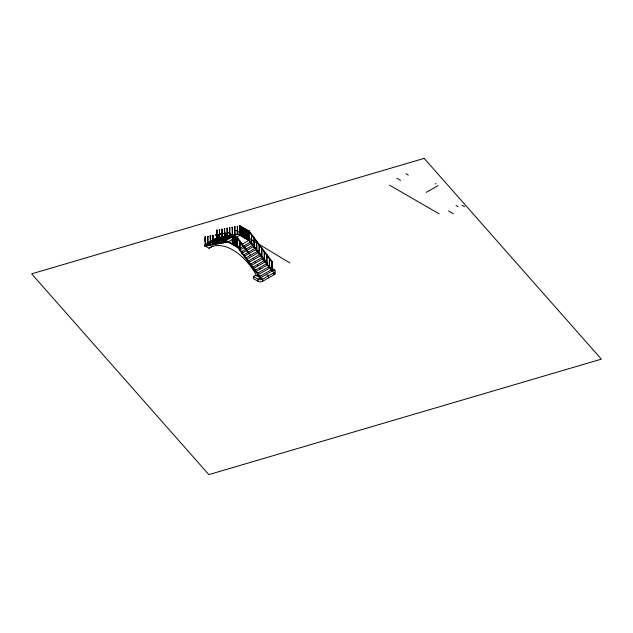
<?xml version="1.0" encoding="UTF-8"?>
<svg xmlns="http://www.w3.org/2000/svg" width="633" height="633" viewBox="0 0 633 633"><rect width="100%" height="100%" fill="white"/><g stroke="black" fill="none" stroke-linecap="round" stroke-linejoin="round"><path stroke-width="0.95" d="M204.989 246.039L205.266 236.695L205.543 246.055L204.989 246.071L205.543 246.055M271.731 266.54L272.016 261.777L272.293 266.54M271.731 261.935L272.04 271.296L272.293 261.935L271.739 261.975L248.745 231.322L249.252 231.14L249.252 240.35L248.698 240.382L248.698 231.156L249.244 231.124M237.597 237.897L237.122 237.992L237.597 237.85L237.604 247.076L237.043 247.092L237.597 247.044M248.785 231.322L249.165 230.982M207.553 236.425L208.107 236.394L207.822 245.746L207.545 236.394L208.099 236.41M210.101 235.927L210.662 235.927L210.385 245.287L210.101 235.927L210.662 235.927M210.101 245.121L210.662 245.121M212.664 244.654L212.973 235.302L213.226 244.654L212.664 244.654L213.218 244.694M213.21 235.508L212.672 235.492M216.636 238.404L216.913 229.969L217.198 238.404M217.784 234.55L218.345 234.534L218.092 243.887L217.784 234.534L218.338 234.55M217.784 243.745L218.345 243.729M219.192 237.937L219.477 229.502L219.754 237.937M221.756 237.478L222.033 229.035L222.318 237.478M224.319 237.929L224.565 228.576L224.873 237.011M224.873 228.75L224.327 228.782M225.475 242.289L225.775 232.976L225.941 242.447L223.694 240.959L223.694 242.708L221.392 241.379L221.392 243.127L219.089 241.798L219.089 243.547L216.787 242.21L216.787 243.958L214.476 242.629L214.476 244.378L212.174 243.048L212.174 244.797L209.871 243.468L209.871 245.216L207.569 243.887L219.216 237.161M226.875 237.47L227.128 228.109L227.437 236.544M229.439 236.085L229.684 227.643L229.993 234.242M232.588 234.985L232.034 234.985L232.588 235.001L232.311 244.346L232.248 227.184L232.556 235.618M232.54 227.389L232.018 227.405M232.034 244.188L232.588 244.188M233.039 244.749L233.316 235.405L233.593 244.765L233.039 244.781L233.593 244.765M234.558 235.152L234.835 226.717L235.112 235.152M234.036 245.343L234.345 235.982L234.598 245.343L234.036 245.343L234.59 245.375M234.582 236.196L234.044 236.18M235.041 236.726L235.595 236.726L235.318 246.079L235.041 236.726L235.595 236.726M235.041 245.921L235.595 245.921M236.046 237.32L236.6 237.304L236.323 246.664L236.038 237.304L236.6 237.32M237.114 234.693L237.399 226.25L237.676 234.693M236.046 246.514L236.6 246.498M237.051 247.044L237.043 237.881L237.517 237.763L237.161 238.032M239.678 225.949L240.231 225.949L239.954 235.302L239.678 225.949L240.231 225.949M239.678 235.144L240.231 235.144M240.682 226.543L241.236 226.527L240.959 235.887L240.675 226.527L241.236 226.543M239.606 250.478L239.883 241.141L240.16 250.502L239.606 250.518L240.16 250.502M240.682 235.737L241.236 235.721M241.687 236.267L241.956 226.946L242.241 236.299L241.679 236.315L242.233 236.267M242.692 227.73L243.238 227.666L243.238 236.916L242.684 236.861L242.684 227.682L243.238 227.698M243.705 228.323L244.243 228.244L244.235 237.494L243.689 237.438L243.681 228.26L244.243 228.276M244.686 238.024L244.963 228.679L245.248 238.04L244.686 238.055L245.248 238.04M245.691 238.617L246 229.257L246.245 238.617L245.691 238.617L246.237 238.649M246.245 229.431L245.699 229.47M246.688 229.993L247.25 229.993L246.973 239.353L246.688 229.993L247.25 229.993M246.688 239.195L247.25 239.195M247.693 230.594L248.247 230.578L247.97 239.931L247.693 230.578L248.247 230.594M247.693 239.788L248.247 239.772M248.698 240.366L249.244 240.318M251.254 243.752L251.53 234.416L251.815 243.768L251.254 243.784L251.815 243.768M253.817 238.008L254.371 237.992L254.094 247.353L253.817 237.992L254.371 238.008M253.817 247.21L254.371 247.194M256.397 241.482L256.935 241.395L256.927 250.644L256.373 250.597L256.373 241.418L256.935 241.434M258.937 254.031L259.245 244.678L259.411 254.149M259.49 244.836L258.937 244.836M261.5 248.286L262.054 248.255L261.492 248.271L261.492 257.457M264.056 260.875L264.333 251.515L264.61 260.859M264.602 251.728L264.064 251.728M266.612 255.115L267.173 255.099L266.897 264.459L266.612 255.099L267.173 255.115M269.175 267.696L269.729 267.735L269.175 267.712L269.484 258.359L269.705 268.06L258.058 274.785L258.058 273.037L269.705 266.311L267.403 264.982L255.756 271.707L255.756 269.959L267.403 263.233L267.403 264.982M271.731 271.138L272.293 271.138M205.535 236.884L204.997 236.9L204.981 241.45M217.19 230.159L216.636 230.143M219.746 229.7L219.2 229.7M222.31 229.217L221.756 229.217M226.021 233.173L225.467 233.173M227.429 228.299L226.875 228.284M229.993 227.825L229.439 227.825M235.112 226.907L234.558 226.875M233.585 235.603L233.039 235.603M237.668 226.448L237.122 226.448M242.233 227.136L241.687 227.136M240.136 241.363L239.614 241.347M242.692 236.932L243.23 236.932M245.24 228.869L244.702 228.885M243.705 237.525L244.227 237.51M251.792 234.637L251.254 234.59M256.397 250.676L256.919 250.66M269.729 258.549L269.183 258.549M257.338 275.276L256.61 275.695A45.853 26.475 60 0 0 209.017 248.215L205.266 246.055L205.266 244.306L216.913 237.573L218.448 238.467M209.871 243.468L221.526 236.742L223.061 237.628M212.174 243.048L223.829 236.323L225.364 237.209M214.476 242.629L226.131 235.903M216.787 242.21L228.434 235.484M219.089 241.798L230.736 235.065L232.271 235.959M209.017 248.215L212.656 246.118M221.392 241.379L233.047 234.653M223.694 240.959L235.349 234.234M239.954 235.144L228.299 241.869L205.266 246.055M241.933 251.483L253.58 244.757L253.58 246.506L241.933 253.232L241.933 251.483L239.622 250.154L251.277 243.428L253.58 244.757M244.235 254.569L255.882 247.835L255.882 249.584L244.235 256.31L244.235 254.569L241.933 253.232M246.538 257.647L258.193 250.913L258.193 252.662L246.538 259.395L246.538 257.647L244.235 256.31M248.84 260.725L260.495 253.991L260.495 255.74L248.84 262.473L248.84 260.725L246.538 259.395M251.143 263.803L262.798 257.077L262.798 258.818L251.143 265.551L251.143 263.803L248.84 262.473M253.453 266.881L265.1 260.155L265.1 261.904L253.453 268.629L253.453 266.881L251.143 265.551M275.07 272.475A3.26 1.883 0 0 1 274.382 274.556L262.663 281.321A3.26 1.883 0 0 1 258.058 281.321L253.453 278.662L253.453 276.534L255.756 275.205L262.663 279.193L274.382 272.427A3.26 1.883 0 0 0 274.382 269.769L269.777 267.11M260.361 276.115L272.016 269.389L272.016 271.138L248.975 240.35L237.32 247.076L260.361 277.863L260.361 276.115L258.058 274.785M435.251 184.013L436.01 183.57M426.341 192.353L438.012 185.611M461.868 205.155L464.654 206.762M405.911 173.735L408.348 175.143M456.029 205.48L458.047 206.643M396.756 178.174L400.547 180.358M448.552 210.947L453.386 213.74M389.556 185.192L439.128 213.812M253.58 246.506L255.882 247.835M255.882 249.584L258.193 250.913M258.193 252.662L260.495 253.991M260.495 255.74L262.798 257.077M262.798 258.818L265.1 260.155M265.1 261.904L267.403 263.233M269.705 268.06L272.016 269.389M272.079 271.098L274.382 272.427L274.382 274.556L272.847 273.67M266.224 274.477L268.527 275.814L268.527 277.942M253.453 268.629L255.756 269.959M255.756 271.707L258.058 273.037M205.266 244.306L208.099 245.557M253.453 276.534L258.058 279.193A3.26 1.883 0 0 0 262.663 279.193L262.663 281.321M236.093 230.372L289.867 262.948M249.196 230.99L272.23 261.769M237.549 237.715L249.07 253.105M237.098 238.048L248.619 253.437M274.382 270.568L274.382 269.769L258.058 279.193L258.058 281.321M262.054 248.255L262.054 257.457M228.078 232.627L228.584 232.691L228.078 232.604M239.733 225.902L240.152 226.1L239.733 225.878M215.228 234.978L215.782 234.993L215.228 234.962M215.228 244.18L215.782 244.196L215.228 244.164M220.347 234.052L220.901 234.083L220.379 233.988M220.347 243.246L220.901 243.278L220.379 243.183M222.903 233.585L223.465 233.601L222.911 233.569M222.903 242.787L223.465 242.803L222.911 242.763M228.022 241.853L228.584 241.869L228.022 241.853M229.027 233.237L229.581 233.268L229.043 233.205M229.027 242.431L229.581 242.463L229.043 242.399M230.032 233.814L230.586 233.83L230.032 233.799M230.032 243.009L230.586 243.025L230.032 242.993M231.029 234.392L231.591 234.424L231.045 234.36M231.029 243.586L231.591 243.626L231.045 243.555M242.162 244.702L242.724 244.718L242.17 244.686M242.162 253.904L242.724 253.92L242.17 253.888M244.726 248.128L245.28 248.144L244.726 248.112M244.726 257.322L245.28 257.338L244.726 257.307M247.281 251.546L247.843 251.562L247.289 251.53M247.281 260.741L247.843 260.756L247.289 260.725M249.845 254.964L250.399 254.996L249.853 254.933M249.845 264.167L250.399 264.198L249.853 264.135M252.401 258.391L252.963 258.422L252.425 258.343M252.401 267.585L252.963 267.617L252.425 267.537M254.964 261.809L255.518 261.825L254.964 261.793M254.964 271.003L255.518 271.019L254.964 270.987M257.52 265.227L258.082 265.243L257.52 265.227M257.52 274.429L258.082 274.445L257.52 274.429M260.084 268.645L260.638 268.685L260.092 268.614M260.084 277.847L260.638 277.879L260.092 277.816M237.652 233.814L225.997 240.54L239.622 248.405L251.277 241.679L237.652 233.814M424.165 158.385L31.65 273.844L208.835 474.615L601.35 359.156L424.165 158.385"/></g></svg>
